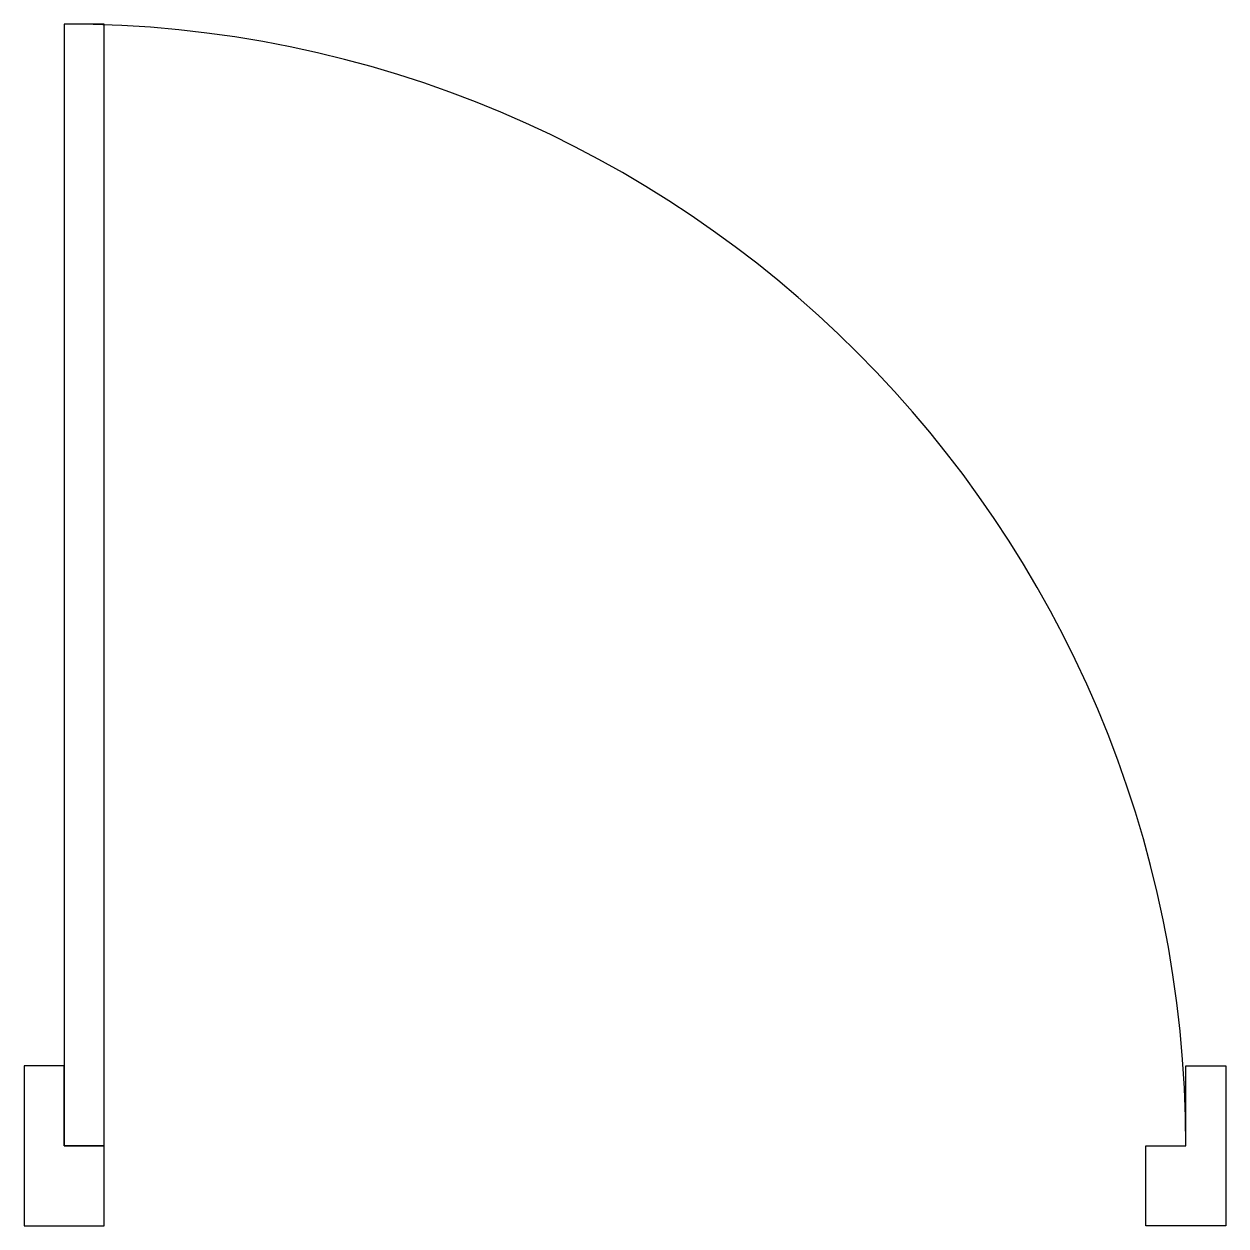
# Model space of a CAD drawing. Header units: centimetres. Extents: x 0 to 90, y 0 to 90.
import ezdxf

# ---------------------------------------------------------------- set-up
doc = ezdxf.new("R2010")
doc.units = ezdxf.units.CM

msp = doc.modelspace()

# ---------------------------------------------------------------- linework, layer by layer
for p, q in [((3, 12), (0, 12)), ((0, 12), (0, 0)), ((3, 6), (3, 12)), ((87, 12), (90, 12)), ((87, 6), (87, 12)), ((90, 12), (90, 0)), ((6, 6), (3, 6)), ((6, 0), (6, 6)), ((84, 0), (84, 6)), ((84, 6), (87, 6)), ((0, 0), (6, 0)), ((90, 0), (84, 0))]:
    msp.add_line(p, q)
msp.add_lwpolyline([(3, 6), (6, 6), (6, 90), (3, 90)], close=True)
msp.add_arc((3, 6), 84, 0, 90)

doc.saveas('drawing.dxf')
